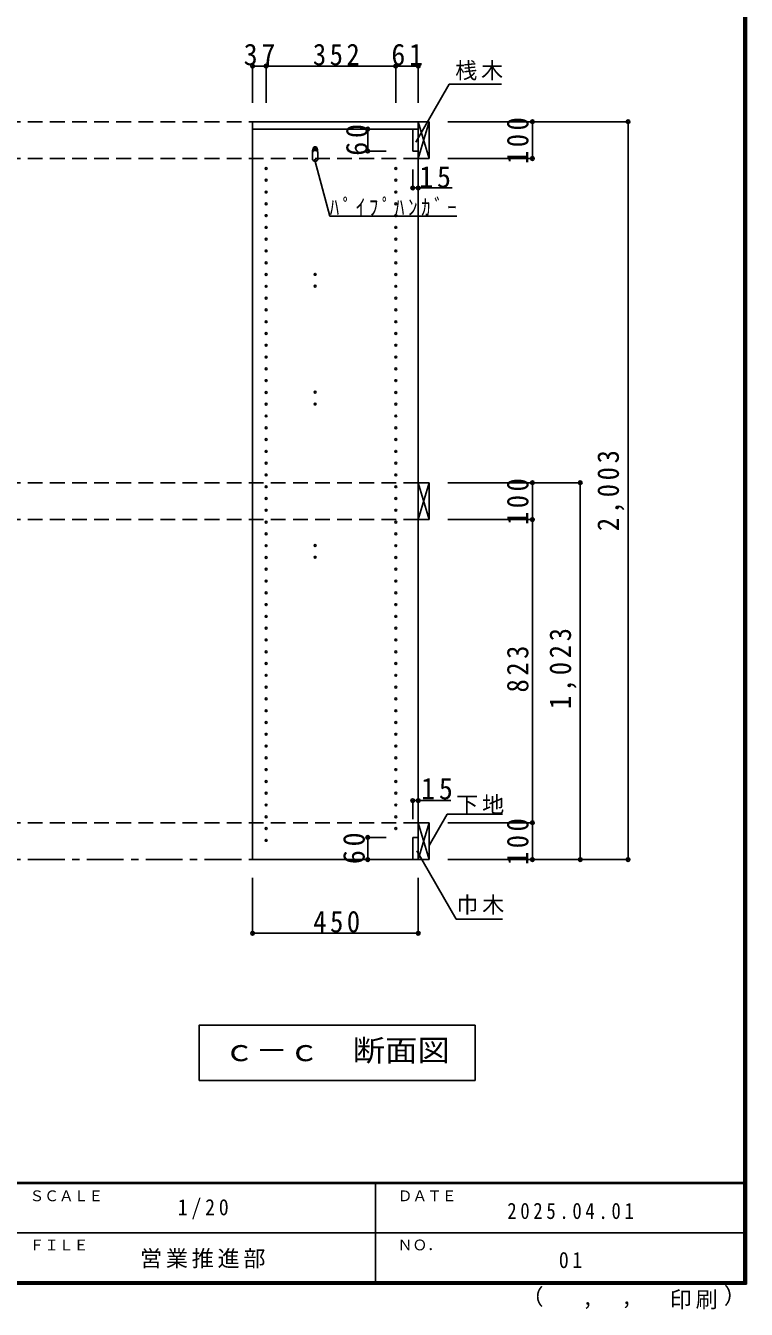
# Model space of a CAD drawing. Units: millimetres at full size, sheet at 1:20; some dimension numbers follow another scale. Extents: x -3922 to 3878, y -2932 to 2722.
# Drawn here: x 1921 to 3878, y -2932 to 552 of the extents above; entities that cross this region are included whole.
import ezdxf
from ezdxf.enums import TextEntityAlignment as Align

# ---------------------------------------------------------------- set-up
doc = ezdxf.new("R2010")
doc.units = ezdxf.units.MM
doc.header["$LTSCALE"] = 20
doc.header["$PDMODE"] = 32
doc.header["$PDSIZE"] = 10
doc.linetypes.add('CHAIN1', pattern=[8, 5, -1, 1, -1])
doc.linetypes.add('DASHED2', pattern=[3, 2, -1])
for name, color, linetype in [('0-2_本体', 2, 'Continuous'), ('0-5', 4, 'Continuous'), ('0-6_ﾊﾟｲﾌﾟﾊﾝｶﾞｰ', 4, 'Continuous'), ('0-7_桟木・巾木', 2, 'Continuous'), ('0-8_引き出し', 3, 'Continuous'), ('0-A_文字', 7, 'Continuous'), ('0-B_寸法', 4, 'Continuous'), ('F-1_枠', 6, 'Continuous'), ('F-A_文字', 7, 'Continuous')]:
    doc.layers.add(name, color=color, linetype=linetype)
doc.styles.add('ＭＳ ゴシック', font='')
doc.styles.get('ＭＳ ゴシック').set_extended_font_data('MS Gothic')

msp = doc.modelspace()

# ---------------------------------------------------------------- linework, layer by layer
at = {"layer": '0-2_本体'}
for p, q in [((2536.94, 271.73), (2536.94, 291.73)), ((2536.94, 291.73), (2986.94, 291.73)), ((2986.94, 291.73), (2986.94, 271.73)), ((2986.94, 271.73), (2536.94, 271.73))]:
    msp.add_line(p, q, dxfattribs=at)
at = {"layer": '0-5', "color": 3}
for p, q in [((2536.94, 271.73), (2536.94, -1711.27)), ((2986.94, 271.73), (2536.94, 271.73)), ((2986.94, -1711.27), (2986.94, 271.73)), ((2536.94, -1711.27), (2986.94, -1711.27))]:
    msp.add_line(p, q, dxfattribs=at)
at = {"layer": '0-5'}
for centre in [(2706.94, 218.23), (2706.94, 186.23), (2573.94, 164.73), (2925.94, 164.73), (2573.94, 132.73), (2925.94, 132.73), (2573.94, 100.73), (2573.94, 68.73), (2925.94, 100.73), (2925.94, 68.73), (2573.94, 36.73), (2925.94, 36.73), (2573.94, 4.73), (2925.94, 4.73), (2573.94, -27.27), (2925.94, -27.27), (2573.94, -59.27), (2925.94, -59.27), (2573.94, -91.27), (2925.94, -91.27), (2573.94, -123.27), (2706.94, -122.77), (2925.94, -123.27), (2573.94, -155.27), (2706.94, -154.77), (2925.94, -155.27), (2573.94, -187.27), (2925.94, -187.27), (2573.94, -219.27), (2925.94, -219.27), (2573.94, -251.27), (2925.94, -251.27), (2573.94, -283.27), (2573.94, -315.27), (2925.94, -283.27), (2925.94, -315.27), (2573.94, -347.27), (2925.94, -347.27), (2573.94, -379.27), (2925.94, -379.27), (2573.94, -411.27), (2925.94, -411.27), (2573.94, -443.27), (2706.94, -442.77), (2925.94, -443.27), (2573.94, -475.27), (2706.94, -474.77), (2925.94, -475.27), (2573.94, -507.27), (2925.94, -507.27), (2573.94, -539.27), (2925.94, -539.27), (2573.94, -571.27), (2925.94, -571.27), (2573.94, -603.27), (2925.94, -603.27), (2573.94, -635.27), (2925.94, -635.27), (2573.94, -667.27), (2573.94, -699.27), (2925.94, -667.27), (2925.94, -699.27), (2573.94, -731.27), (2925.94, -731.27), (2573.94, -763.27), (2925.94, -763.27), (2573.94, -795.27), (2925.94, -795.27), (2573.94, -827.27), (2925.94, -827.27), (2573.94, -859.27), (2706.94, -858.77), (2925.94, -859.27), (2573.94, -891.27), (2706.94, -890.77), (2925.94, -891.27), (2573.94, -923.27), (2925.94, -923.27), (2573.94, -955.27), (2925.94, -955.27), (2573.94, -987.27), (2925.94, -987.27), (2573.94, -1019.27), (2925.94, -1019.27), (2573.94, -1051.27), (2925.94, -1051.27), (2573.94, -1083.27), (2573.94, -1115.27), (2925.94, -1083.27), (2925.94, -1115.27), (2573.94, -1147.27), (2925.94, -1147.27), (2573.94, -1179.27), (2925.94, -1179.27), (2573.94, -1211.27), (2925.94, -1211.27), (2573.94, -1243.27), (2925.94, -1243.27), (2573.94, -1275.27), (2925.94, -1275.27), (2573.94, -1307.27), (2925.94, -1307.27), (2573.94, -1339.27), (2925.94, -1339.27), (2573.94, -1371.27), (2925.94, -1371.27), (2573.94, -1403.27), (2925.94, -1403.27), (2573.94, -1435.27), (2925.94, -1435.27), (2573.94, -1467.27), (2573.94, -1499.27), (2925.94, -1467.27), (2925.94, -1499.27), (2573.94, -1531.27), (2925.94, -1531.27), (2573.94, -1563.27), (2925.94, -1563.27), (2573.94, -1595.27), (2925.94, -1595.27), (2573.94, -1627.27), (2925.94, -1627.27), (2573.94, -1659.27)]:
    msp.add_circle(centre, 2.5, dxfattribs=at)
at = {"layer": '0-6_ﾊﾟｲﾌﾟﾊﾝｶﾞｰ', "color": 2}
for p, q in [((2699.44, 206.23), (2699.44, 191.23)), ((2714.44, 206.23), (2714.44, 191.23))]:
    msp.add_line(p, q, dxfattribs=at)
at = {"layer": '0-6_ﾊﾟｲﾌﾟﾊﾝｶﾞｰ', "color": 7}
for centre, radius, start, end in [((2745.54, 204.72), 46.13, 162.96035, 178.115), ((2706.94, 218.23), 5.5, 0, 180), ((2668.33, 204.72), 46.13, 1.885, 17.03965)]:
    msp.add_arc(centre, radius, start, end, dxfattribs=at)
at = {"layer": '0-6_ﾊﾟｲﾌﾟﾊﾝｶﾞｰ', "color": 2}
for centre, start, end in [((2706.94, 206.23), 0, 180), ((2706.94, 191.23), 180, 0)]:
    msp.add_arc(centre, 7.5, start, end, dxfattribs=at)
at = {"layer": '0-7_桟木・巾木'}
for p, q in [((2986.94, 271.73), (2971.94, 271.73)), ((2971.94, 211.73), (2971.94, 271.73)), ((2986.94, 271.73), (2986.94, 230.73)), ((2971.94, -1651.27), (2986.94, -1651.27)), ((2986.94, -1651.27), (2986.94, -1711.27))]:
    msp.add_line(p, q, dxfattribs=at)
for points in [[(2986.94, 211.73), (2975.44, 211.73), (2971.94, 211.73)], [(2986.94, -1711.27), (2971.94, -1711.27), (2971.94, -1651.27)]]:
    msp.add_lwpolyline(points, dxfattribs=at)
at = {"layer": '0-8_引き出し'}
for p, q in [((2986.94, 291.73), (2986.94, 191.73)), ((3016.94, 291.73), (2986.94, 291.73)), ((3016.94, 191.73), (3016.94, 291.73)), ((2986.94, 191.73), (3016.94, 191.73)), ((2986.94, -688.27), (2986.94, -788.27)), ((3016.94, -688.27), (2986.94, -688.27)), ((3016.94, -788.27), (3016.94, -688.27)), ((2986.94, -788.27), (3016.94, -788.27)), ((2986.94, -1611.27), (2986.94, -1711.27)), ((3016.94, -1611.27), (2986.94, -1611.27)), ((3016.94, -1711.27), (3016.94, -1611.27)), ((2986.94, -1711.27), (3016.94, -1711.27))]:
    msp.add_line(p, q, dxfattribs=at)
at = {"layer": '0-8_引き出し', "color": 7}
for p, q in [((2986.94, 191.73), (3016.94, 291.73)), ((2986.94, 291.73), (3016.94, 191.73)), ((2986.94, -788.27), (3016.94, -688.27)), ((2986.94, -688.27), (3016.94, -788.27)), ((2986.94, -1711.27), (3016.94, -1611.27)), ((2986.94, -1611.27), (3016.94, -1711.27))]:
    msp.add_line(p, q, dxfattribs=at)
at = {"layer": '0-A_文字'}
for p, q in [((2980.27, 236.27), (3071.14, 393.67)), ((3071.14, 393.67), (3213.37, 393.67)), ((2746.68, 35.43), (2706.94, 183.73)), ((2746.68, 35.43), (3091.68, 35.43)), ((3016.94, -1672.95), (3065.71, -1588.48)), ((3065.71, -1588.48), (3216.24, -1588.48)), ((3141.94, -2161.27), (3141.94, -2311.27)), ((2391.94, -2311.27), (3141.94, -2311.27))]:
    msp.add_line(p, q, dxfattribs=at)
at = {"layer": '0-A_文字', "linetype": 'CHAIN1'}
msp.add_line((2986.94, -1711.27), (-3093.06, -1711.27), dxfattribs=at)
at = {"layer": '0-A_文字'}
for points in [[(2983.13, -1687.54), (3090.21, -1873.01), (3216.24, -1873.01)], [(3141.94, -2161.27), (2391.94, -2161.27), (2391.94, -2311.27)]]:
    msp.add_lwpolyline(points, dxfattribs=at)
at = {"layer": '0-B_寸法'}
for p, q in [((2536.94, 442.73), (2536.94, 342.73)), ((2536.94, 442.73), (2986.94, 442.73)), ((2573.94, 442.73), (2573.94, 342.73)), ((2925.94, 442.73), (2925.94, 342.73)), ((2986.94, 442.73), (2986.94, 342.73)), ((3296.94, 291.73), (3066.94, 291.73)), ((3556.94, 291.73), (3066.94, 291.73)), ((3296.94, 191.73), (3296.94, 291.73)), ((3556.94, -1711.27), (3556.94, 291.73)), ((2849.94, 271.73), (2849.94, 211.73)), ((2849.94, 271.73), (2899.94, 271.73)), ((2849.94, 211.73), (2899.94, 211.73)), ((3296.94, 191.73), (3066.94, 191.73)), ((2971.94, 111.73), (2971.94, 161.73)), ((2986.94, 111.73), (2986.94, 161.73)), ((2971.94, 111.73), (3078.98, 111.73)), ((3296.94, -688.27), (3066.94, -688.27)), ((3296.94, -788.27), (3296.94, -688.27)), ((3426.94, -688.27), (3296.94, -688.27)), ((3426.94, -1711.27), (3426.94, -688.27)), ((3296.94, -788.27), (3066.94, -788.27)), ((3296.94, -1611.27), (3296.94, -788.27)), ((2971.94, -1551.27), (2971.94, -1601.27)), ((2971.94, -1551.27), (3075.4, -1551.27)), ((2986.94, -1551.27), (2986.94, -1601.27)), ((3296.94, -1611.27), (3066.94, -1611.27)), ((3296.94, -1711.27), (3296.94, -1611.27)), ((2849.94, -1651.27), (2849.94, -1711.27)), ((2849.94, -1651.27), (2899.94, -1651.27)), ((2849.94, -1711.27), (2899.94, -1711.27)), ((3296.94, -1711.27), (3066.94, -1711.27)), ((3556.94, -1711.27), (3066.94, -1711.27)), ((3426.94, -1711.27), (3296.94, -1711.27)), ((2536.94, -1911.27), (2536.94, -1761.27)), ((2986.94, -1911.27), (2986.94, -1761.27)), ((2536.94, -1911.27), (2986.94, -1911.27))]:
    msp.add_line(p, q, dxfattribs=at)
at = {"layer": '0-B_寸法', "linetype": 'DASHED2'}
for p, q in [((2986.94, 291.73), (-3093.06, 291.73)), ((2986.94, 191.73), (-3093.06, 191.73)), ((2986.94, -688.27), (-3093.06, -688.27)), ((2986.94, -788.27), (-3093.06, -788.27)), ((2986.94, -1611.27), (-3093.06, -1611.27))]:
    msp.add_line(p, q, dxfattribs=at)
at = {"layer": '0-B_寸法', "color": 7}
for p in [(2536.94, 442.73), (2573.94, 442.73), (2925.94, 442.73), (2986.94, 442.73), (3296.94, 291.73), (3556.94, 291.73), (2849.94, 271.73), (2849.94, 211.73), (3296.94, 191.73), (2971.94, 111.73), (2986.94, 111.73), (3296.94, -688.27), (3426.94, -688.27), (3296.94, -788.27), (2971.94, -1551.27), (2986.94, -1551.27), (3296.94, -1611.27), (2849.94, -1651.27), (2849.94, -1711.27), (3296.94, -1711.27), (3426.94, -1711.27), (3556.94, -1711.27), (2536.94, -1911.27), (2986.94, -1911.27)]:
    msp.add_point(p, dxfattribs=at)
at = {"layer": 'F-1_枠'}
for p, q in [((3871.3, 2722.29), (3871.3, -2864.37)), ((3874.63, 2722.29), (3874.63, -2864.37)), ((3877.97, 2722.29), (3877.97, -2864.37)), ((3877.97, -2587.71), (-3922.03, -2587.71)), ((3877.97, -2591.04), (-3922.03, -2591.04)), ((2871.3, -2591.04), (2871.3, -2857.71)), ((-22.03, -2724.37), (3871.3, -2724.38)), ((3877.97, -2857.71), (-3922.03, -2857.71)), ((3877.97, -2861.04), (-3922.03, -2861.04)), ((3877.97, -2864.37), (-3922.03, -2864.37))]:
    msp.add_line(p, q, dxfattribs=at)

# ---------------------------------------------------------------- texts
at = {"layer": '0-A_文字', "style": 'ＭＳ ゴシック', "width": 1.1}
msp.add_text('ｃ－ｃ\u3000断面図', height=58.65, dxfattribs=at).set_placement((2456.94, -2276.27), align=Align.BOTTOM_LEFT)
at = {"layer": '0-A_文字', "char_height": 43.99, "attachment_point": 7, "style": 'ＭＳ ゴシック'}
for s, insert in [('\\T1.17;桟木', (3087.35, 403.88)), ('\\T1.39;\\W0.85;ﾊﾟｲﾌﾟﾊﾝｶﾞｰ', (2746.68, 35.43)), ('\\T1.17;下地', (3090.21, -1588.48)), ('\\T1.17;巾木', (3090.21, -1861.06))]:
    msp.add_mtext(s, dxfattribs=dict(at, insert=insert))
at = {"layer": '0-B_寸法', "color": 7, "char_height": 58.65, "attachment_point": 7, "style": 'ＭＳ ゴシック'}
for s, insert in [('\\T1.27;\\W0.95;37', (2512.94, 443.94)), ('\\T1.27;\\W0.9;352', (2700.94, 443.94)), ('\\T1.27;\\W0.95;61', (2913.94, 443.94)), ('\\T1.27;\\W0.95;15', (2989.83, 111.73)), ('\\T1.27;\\W0.95;15', (2994.85, -1548.8)), ('\\T1.27;\\W0.9;450', (2701.94, -1910.06))]:
    msp.add_mtext(s, dxfattribs=dict(at, insert=insert))
at = {"layer": '0-B_寸法', "color": 7, "char_height": 58.65, "attachment_point": 7, "rotation": 90, "style": 'ＭＳ ゴシック'}
for s, insert in [('\\T1.27;\\W0.95;60', (2849.94, 199.23)), ('\\T1.27;\\W0.9;100', (3286.94, 176.73)), ('\\T1.28;\\W0.9;2,003', (3546.94, -819.77)), ('\\T1.27;\\W0.9;100', (3286.94, -803.27)), ('\\T1.28;\\W0.9;1,023', (3416.94, -1302.77)), ('\\T1.27;\\W0.9;823', (3286.94, -1257.77)), ('\\T1.27;\\W0.9;100', (3286.94, -1726.27)), ('\\T1.27;\\W0.95;60', (2842.33, -1723.77))]:
    msp.add_mtext(s, dxfattribs=dict(at, insert=insert))
at = {"layer": 'F-A_文字', "style": 'ＭＳ ゴシック'}
for s, height, p in [('ＳＣＡＬＥ', 29.33, (1931.3, -2647.71)), ('ＤＡＴＥ', 29.33, (2931.3, -2647.71)), ('ＦＩＬＥ', 29.33, (1931.3, -2781.04)), ('ＮＯ．', 29.33, (2931.3, -2781.04)), ('（', 43.99, (3267.32, -2933.25)), ('）', 43.99, (3816.9, -2930.46)), (',', 43.99, (3432.15, -2933.25)), (',', 43.99, (3538.1, -2931.39))]:
    msp.add_text(s, height=height, dxfattribs=at).set_placement(p, align=Align.BOTTOM_LEFT)
at = {"layer": 'F-A_文字', "char_height": 43.99, "attachment_point": 7, "style": 'ＭＳ ゴシック'}
for s, insert in [('\\T1.38;\\W0.9;1/20', (2333.8, -2687.71)), ('\\T1.39;\\W0.85;2025.04.01', (3228.8, -2687.71)), ('\\T1.17;営業推進部', (2231.3, -2821.04)), ('\\T1.36;\\W0.9;01', (3368.8, -2821.04)), ('\\T1.17;印刷', (3670.07, -2932.32))]:
    msp.add_mtext(s, dxfattribs=dict(at, insert=insert))

doc.saveas('drawing.dxf')
